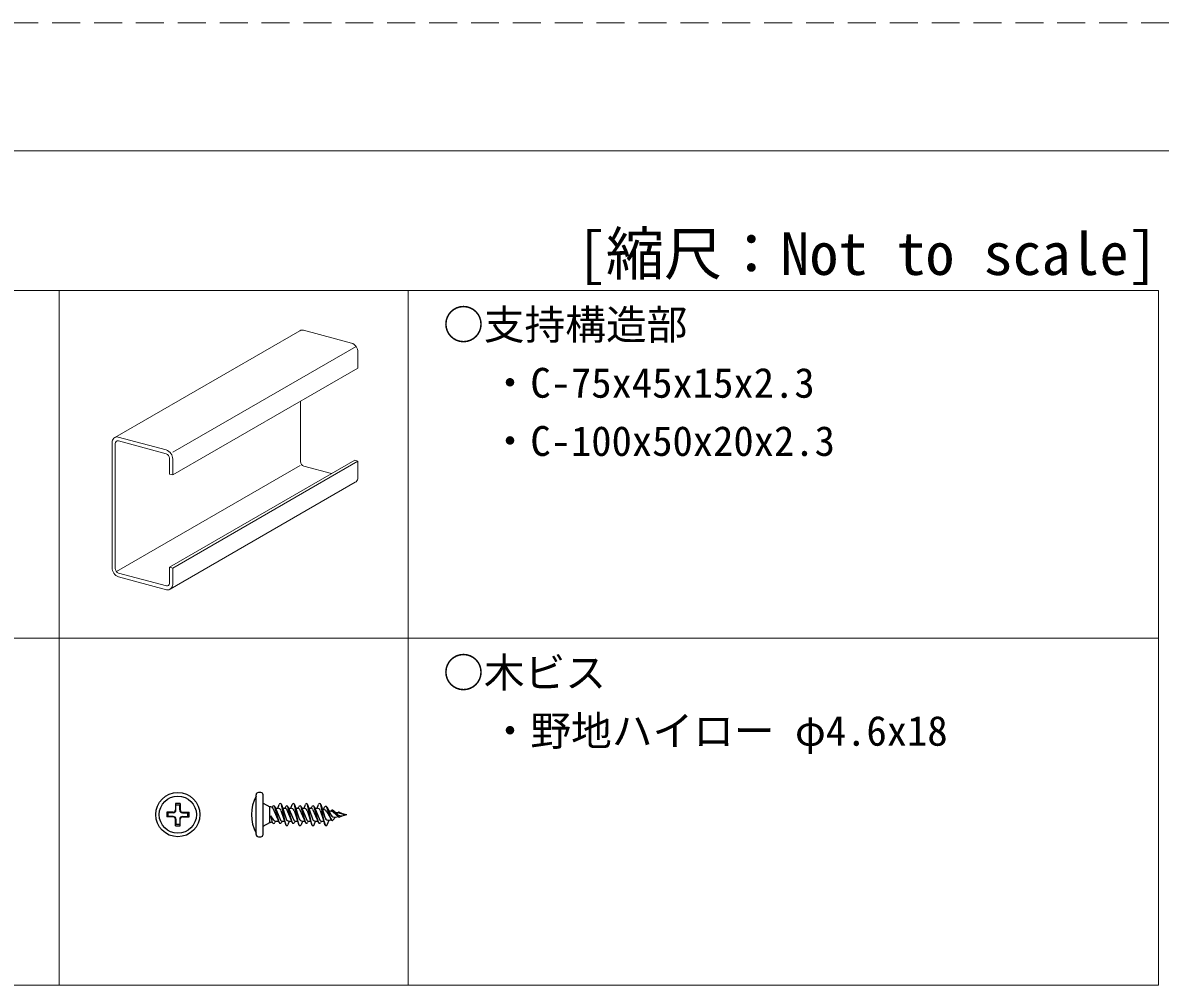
# Model space of a CAD drawing. Units: millimetres on the paper, enlarged 20 times. Extents: x -4100 to 4100, y -2860 to 2860.
# Drawn here: x -1961 to -984, y 2033 to 2860 of the extents above; entities that cross this region are included whole.
import ezdxf
from ezdxf.enums import TextEntityAlignment as Align

# ---------------------------------------------------------------- set-up
doc = ezdxf.new("R2010")
doc.units = ezdxf.units.MM
doc.header["$LTSCALE"] = 20
doc.linetypes.add('DASHED1', pattern=[1.8, 1.2, -0.6])
for name, color, linetype, lineweight in [('0-9_躯体他', 4, 'Continuous', 9), ('0-C_ビス・アンカーボルト・強調図形', 2, 'Continuous', 25), ('F-3_野縁', 3, 'Continuous', 18)]:
    doc.layers.add(name, color=color, linetype=linetype, lineweight=lineweight)
doc.layers.add('F-6_文字・矢印', color=7, linetype='Continuous')
doc.styles.add('ＭＳ ゴシック', font='')
doc.styles.get('ＭＳ ゴシック').set_extended_font_data('MS Gothic')

msp = doc.modelspace()

# ---------------------------------------------------------------- linework, layer by layer
at = {"layer": '0-9_躯体他'}
for p, q in [((-1723.12, 2595.34), (-1882.33, 2503.42)), ((-1720.12, 2595.79), (-1678.78, 2584.72)), ((-1832.23, 2490.9), (-1674.83, 2581.77)), ((-1673.22, 2576.83), (-1673.22, 2563.23)), ((-1832.43, 2471.31), (-1673.22, 2563.23)), ((-1722.6, 2534.72), (-1722.6, 2482.86)), ((-1879.32, 2503.88), (-1837.99, 2492.8)), ((-1884.59, 2499.43), (-1884.59, 2390.94)), ((-1881.8, 2498.37), (-1881.8, 2390.94)), ((-1879.17, 2500.64), (-1837.99, 2489.6)), ((-1835.21, 2485.66), (-1835.21, 2472.06)), ((-1832.43, 2484.91), (-1832.43, 2471.31)), ((-1722.86, 2479.53), (-1880.87, 2388.3)), ((-1832.43, 2391.31), (-1673.22, 2483.23)), ((-1719.82, 2478.91), (-1695.88, 2472.5)), ((-1673.22, 2483.23), (-1673.22, 2469.08)), ((-1835.21, 2472.06), (-1832.43, 2471.31)), ((-1675.48, 2465.09), (-1834.69, 2373.17)), ((-1879.02, 2387), (-1837.84, 2375.96)), ((-1835.21, 2392.06), (-1832.43, 2391.31)), ((-1835.21, 2392.06), (-1835.21, 2378.18)), ((-1832.43, 2391.31), (-1832.43, 2377.16)), ((-1879.02, 2383.8), (-1837.69, 2372.72))]:
    msp.add_line(p, q, dxfattribs=at)
msp.add_lwpolyline([(-1835.21, 2392.06), (-1676, 2483.97), (-1673.22, 2483.23)], dxfattribs=at)
for centre, radius, start, end in [((-1721.04, 2591.74), 4.16, 77.13542, 120), ((-1721.04, 2591.74), 4.16, 72.86452, 72.86458), ((-1681.6, 2576.83), 8.38, 0.01761, 70.35704), ((-1880.25, 2499.82), 4.16, 77.13542, 130.66939), ((-1880.25, 2499.82), 4.16, 72.86452, 72.86458), ((-1879.32, 2499.16), 5.27, 133.58813, 177.02736), ((-1879.12, 2498.26), 2.68, 134.07533, 177.51448), ((-1879.64, 2498.61), 2.08, 72.86452, 130.66939), ((-1840.81, 2484.91), 8.38, 0.01761, 70.35704), ((-1839.4, 2485.65), 4.19, 0.01761, 70.35704), ((-1718.41, 2482.86), 4.19, 180.01761, 250.35704), ((-1677.56, 2468.68), 4.14, 300, 310.75941), ((-1678.48, 2469.36), 5.27, 313.58813, 357.02736), ((-1876.21, 2391.69), 8.38, 180.01761, 250.35704), ((-1877.61, 2390.94), 4.19, 180.01761, 250.35704), ((-1837.38, 2377.98), 2.07, 257.04631, 310.75941), ((-1837.84, 2378.32), 2.63, 313.58813, 357.02736), ((-1837.69, 2377.44), 5.27, 313.58813, 357.02736), ((-1836.76, 2376.76), 4.14, 257.04634, 310.75941)]:
    msp.add_arc(centre, radius, start, end, dxfattribs=at)
at = {"layer": '0-C_ビス・アンカーボルト・強調図形'}
for p, q in [((-1760.73, 2162.38), (-1760.73, 2196.38)), ((-1756.73, 2198.38), (-1758.73, 2198.38)), ((-1754.73, 2162.38), (-1754.73, 2196.38)), ((-1832.03, 2180.98), (-1836.43, 2180.98)), ((-1836.43, 2177.78), (-1836.43, 2180.98)), ((-1826.03, 2188.98), (-1830.03, 2188.98)), ((-1830.03, 2188.98), (-1830.03, 2183.38)), ((-1826.43, 2183.38), (-1826.43, 2187.78)), ((-1826.03, 2188.98), (-1826.03, 2183.38)), ((-1824.03, 2181.38), (-1818.43, 2181.38)), ((-1754.73, 2189.38), (-1749.05, 2186.1)), ((-1749.05, 2172.66), (-1749.05, 2186.1)), ((-1748.15, 2186.1), (-1749.05, 2186.1)), ((-1746.6, 2186.12), (-1746.76, 2185.54)), ((-1746.32, 2184.9), (-1740.91, 2172.51)), ((-1744.69, 2186.26), (-1739.65, 2174.69)), ((-1740.96, 2172.65), (-1744.64, 2186.12)), ((-1744.08, 2184.86), (-1742.19, 2184.86)), ((-1742.19, 2184.86), (-1740.93, 2188.21)), ((-1739.38, 2182.84), (-1735.3, 2170.6)), ((-1739.02, 2188.17), (-1734.89, 2175.79)), ((-1735.33, 2170.71), (-1738.99, 2188.06)), ((-1737.92, 2184.86), (-1735.88, 2184.86)), ((-1735.88, 2184.86), (-1735.27, 2186.26)), ((-1734.67, 2184.08), (-1729.63, 2172.51)), ((-1733.41, 2186.26), (-1728.37, 2174.69)), ((-1729.68, 2172.65), (-1733.36, 2186.12)), ((-1732.8, 2184.86), (-1730.76, 2184.86)), ((-1730.76, 2184.86), (-1729.66, 2188.17)), ((-1728.15, 2182.98), (-1724.02, 2170.6)), ((-1727.74, 2188.17), (-1723.61, 2175.79)), ((-1724.05, 2170.71), (-1727.71, 2188.06)), ((-1726.64, 2184.86), (-1724.6, 2184.86)), ((-1724.6, 2184.86), (-1723.99, 2186.26)), ((-1723.39, 2184.08), (-1718.35, 2172.51)), ((-1722.13, 2186.26), (-1717.09, 2174.69)), ((-1718.4, 2172.65), (-1722.08, 2186.12)), ((-1716.87, 2182.98), (-1712.74, 2170.6)), ((-1716.43, 2188.06), (-1712.37, 2175.79)), ((-1712.77, 2170.71), (-1716.43, 2188.06)), ((-1715.39, 2184.86), (-1713.36, 2184.86)), ((-1715.36, 2184.86), (-1713.32, 2184.86)), ((-1713.36, 2184.86), (-1712.75, 2186.26)), ((-1712.15, 2184.08), (-1707.11, 2172.51)), ((-1710.89, 2186.26), (-1705.85, 2174.69)), ((-1707.16, 2172.65), (-1710.84, 2186.12)), ((-1708.24, 2184.86), (-1707.14, 2188.17)), ((-1705.62, 2182.98), (-1701.5, 2170.6)), ((-1705.22, 2188.17), (-1701.28, 2176.45)), ((-1701.53, 2170.71), (-1705.19, 2188.06)), ((-1703.84, 2184.08), (-1702.68, 2183.83)), ((-1702.68, 2183.83), (-1701.88, 2185.88)), ((-1700.04, 2185.99), (-1696.32, 2179.03)), ((-1700.02, 2181.87), (-1696.04, 2174.88)), ((-1696.1, 2175.01), (-1699.98, 2185.85)), ((-1698.37, 2182.87), (-1696.35, 2182.42)), ((-1696.35, 2182.42), (-1695.97, 2182.91)), ((-1690.84, 2179.54), (-1694.72, 2183.03)), ((-1694.63, 2182.94), (-1690.05, 2177.43)), ((-1690, 2177.38), (-1694.49, 2181.46)), ((-1690.33, 2181.09), (-1690.01, 2181.38)), ((-1689.44, 2181.48), (-1684.01, 2179.08)), ((-1832.03, 2177.38), (-1837.63, 2177.38)), ((-1832.03, 2177.78), (-1836.43, 2177.78)), ((-1830.03, 2169.78), (-1830.03, 2175.38)), ((-1829.63, 2175.38), (-1829.63, 2170.98)), ((-1826.03, 2169.78), (-1826.03, 2175.38)), ((-1824.03, 2177.78), (-1819.63, 2177.78)), ((-1754.73, 2169.38), (-1749.05, 2172.66)), ((-1748.15, 2172.66), (-1749.05, 2172.66)), ((-1745.59, 2174.65), (-1748.15, 2178.32)), ((-1746.6, 2172.65), (-1748.15, 2178.32)), ((-1744.16, 2173.9), (-1744.67, 2172.56)), ((-1744.16, 2173.9), (-1741.52, 2173.9)), ((-1738.44, 2173.9), (-1739.05, 2172.51)), ((-1738.44, 2173.9), (-1736.4, 2173.9)), ((-1732.28, 2173.9), (-1733.38, 2170.6)), ((-1732.28, 2173.9), (-1730.24, 2173.9)), ((-1727.16, 2173.9), (-1727.77, 2172.51)), ((-1727.16, 2173.9), (-1725.12, 2173.9)), ((-1721, 2173.9), (-1722.1, 2170.6)), ((-1721, 2173.9), (-1718.96, 2173.9)), ((-1715.88, 2173.9), (-1716.49, 2172.51)), ((-1715.92, 2173.9), (-1713.88, 2173.9)), ((-1715.88, 2173.9), (-1713.84, 2173.9)), ((-1710.82, 2170.6), (-1709.75, 2173.9)), ((-1709.75, 2173.9), (-1707.72, 2173.9)), ((-1704.64, 2173.9), (-1705.25, 2172.51)), ((-1704.64, 2173.9), (-1702.6, 2173.9)), ((-1704.63, 2173.9), (-1702.6, 2173.9)), ((-1699.58, 2170.6), (-1698.05, 2174.64)), ((-1698.05, 2174.63), (-1696.16, 2175.05)), ((-1692.38, 2177.23), (-1694.66, 2174.73)), ((-1692.38, 2177.23), (-1690.33, 2177.68)), ((-1689.44, 2177.29), (-1686.77, 2178.47)), ((-1686.77, 2180.3), (-1682.64, 2179.38)), ((-1686.77, 2178.47), (-1682.64, 2179.38)), ((-1830.03, 2169.78), (-1826.03, 2169.78)), ((-1758.73, 2160.38), (-1756.73, 2160.38))]:
    msp.add_line(p, q, dxfattribs=at)
for points in [[(-1832.03, 2181.38), (-1837.63, 2181.38), (-1837.63, 2177.38)], [(-1829.63, 2183.38), (-1829.63, 2187.78), (-1826.43, 2187.78)], [(-1824.03, 2177.38), (-1818.43, 2177.38), (-1818.43, 2181.38)], [(-1824.03, 2180.98), (-1819.63, 2180.98), (-1819.63, 2177.78)], [(-1721.52, 2184.86), (-1719.48, 2184.86), (-1718.38, 2188.17)], [(-1710.28, 2184.86), (-1708.24, 2184.86), (-1707.14, 2188.17)], [(-1693.29, 2181.75), (-1689.65, 2180.94), (-1684.01, 2179.08)], [(-1826.43, 2175.38), (-1826.43, 2170.98), (-1829.63, 2170.98)]]:
    msp.add_lwpolyline(points, dxfattribs=at)
for radius in [19, 16]:
    msp.add_circle((-1828.03, 2179.38), radius, dxfattribs=at)
for centre, radius, start, end in [((-1730.73, 2179.38), 34, 151.92751, 208.07249), ((-1758.73, 2196.38), 2, 90, 180), ((-1756.73, 2196.38), 2, 0, 90), ((-1832.03, 2183.38), 2.4, 270, 0), ((-1832.03, 2183.38), 2, 270, 0), ((-1824.03, 2183.38), 2.4, 180, 270), ((-1824.03, 2183.38), 2, 180, 270), ((-1748.15, 2184.1), 2, 23.5651, 90), ((-1745.62, 2185.85), 1.01, 15.29547, 164.70453), ((-1742.19, 2181.9), 2.96, 18.42387, 90), ((-1739.98, 2187.85), 1.01, 11.89508, 159.30645), ((-1735.88, 2183.55), 1.31, 23.5651, 90), ((-1734.34, 2185.85), 1.01, 15.29547, 156.4349), ((-1730.76, 2182.11), 2.76, 18.42387, 90), ((-1728.7, 2187.85), 1.01, 11.89508, 161.57613), ((-1724.6, 2183.55), 1.31, 23.5651, 90), ((-1723.06, 2185.85), 1.01, 15.29547, 156.4349), ((-1719.52, 2182.11), 2.76, 18.42387, 90), ((-1717.42, 2187.85), 1.01, 11.89508, 161.57613), ((-1713.36, 2183.55), 1.31, 23.5651, 90), ((-1711.82, 2185.85), 1.01, 15.29547, 156.4349), ((-1708.24, 2182.11), 2.76, 18.42387, 90), ((-1706.18, 2187.85), 1.01, 11.89508, 161.57613), ((-1706.18, 2187.85), 1.01, 11.98758, 161.57613), ((-1703.56, 2179.85), 4.07, 29.70064, 77.5), ((-1700.93, 2185.51), 1.01, 19.69187, 158.68305), ((-1697.23, 2178.45), 4.07, 47.72778, 77.5), ((-1695.29, 2182.39), 0.856, 39.766, 142.36596), ((-1689.65, 2181), 0.522, 66.16718, 132.91395), ((-1832.03, 2175.38), 2.4, 0, 90), ((-1832.03, 2175.38), 2, 0, 90), ((-1824.03, 2175.38), 2.4, 90, 180), ((-1824.03, 2175.38), 2, 90, 180), ((-1748.15, 2174.66), 2, 270, 314.07844), ((-1745.62, 2172.92), 1.01, 195.29547, 339.30645), ((-1744.16, 2175.64), 1.74, 214.90211, 270), ((-1739.98, 2172.92), 1.01, 195.29547, 336.4349), ((-1738.44, 2175.22), 1.31, 203.5651, 270), ((-1732.28, 2176.66), 2.76, 198.42387, 270), ((-1728.7, 2172.92), 1.01, 195.29547, 336.4349), ((-1727.16, 2175.22), 1.31, 203.5651, 270), ((-1721, 2176.66), 2.76, 198.42387, 270), ((-1717.42, 2172.92), 1.01, 195.29547, 336.4349), ((-1715.88, 2175.22), 1.31, 203.5651, 270), ((-1709.75, 2176.66), 2.76, 198.42387, 270), ((-1706.18, 2172.92), 1.01, 195.29547, 336.4349), ((-1704.64, 2175.22), 1.31, 203.5651, 270), ((-1698.65, 2177.34), 2.77, 198.56475, 282.5), ((-1693.16, 2180.72), 3.58, 208.1432, 282.5), ((-1695.29, 2175.3), 0.856, 199.69187, 317.68328), ((-1687.76, 2182.97), 4.61, 228.04019, 282.5), ((-1689.65, 2177.77), 0.522, 219.766, 293.83282), ((-1758.73, 2162.38), 2, 180, 270), ((-1756.73, 2162.38), 2, 270, 0), ((-1734.34, 2170.92), 1.01, 191.89508, 341.57613), ((-1723.06, 2170.92), 1.01, 191.89508, 341.57613), ((-1711.78, 2170.92), 1.01, 191.89508, 341.57613), ((-1700.54, 2170.92), 1.01, 191.89508, 341.57613)]:
    msp.add_arc(centre, radius, start, end, dxfattribs=at)
at = {"layer": 'F-3_野縁', "linetype": 'DASHED1'}
msp.add_line((4100, 2860), (-4100, 2860), dxfattribs=at)
at = {"layer": 'F-3_野縁'}
for p, q in [((-3900, 2750), (3900, 2750)), ((-3820, 2630), (-985, 2630)), ((-1930, 2630), (-1930, 2032.75)), ((-985, 2630), (-985, 2032.75)), ((-3820, 2330.92), (-985, 2330.92)), ((-3820, 2032.75), (-985, 2032.75))]:
    msp.add_line(p, q, dxfattribs=at)
at = {"layer": 'F-3_野縁', "color": 4, "lineweight": 9}
msp.add_line((-1630, 2630), (-1630, 2032.75), dxfattribs=at)

# ---------------------------------------------------------------- texts
at = {"layer": 'F-6_文字・矢印', "style": 'ＭＳ ゴシック'}
for s, height, p in [('[縮尺：Not to scale]', 36.66, (-1485, 2632.25)), ('○支持構造部', 25.66, (-1600, 2580)), ('・C-75x45x15x2.3', 25.66, (-1560, 2530)), ('・C-100x50x20x2.3', 25.66, (-1560, 2480)), ('○木ビス', 25.66, (-1600, 2280.92)), ('・野地ハイロー φ4.6x18', 25.66, (-1560, 2230.92))]:
    msp.add_text(s, height=height, dxfattribs=at).set_placement(p, align=Align.BOTTOM_LEFT)

doc.saveas('drawing.dxf')
